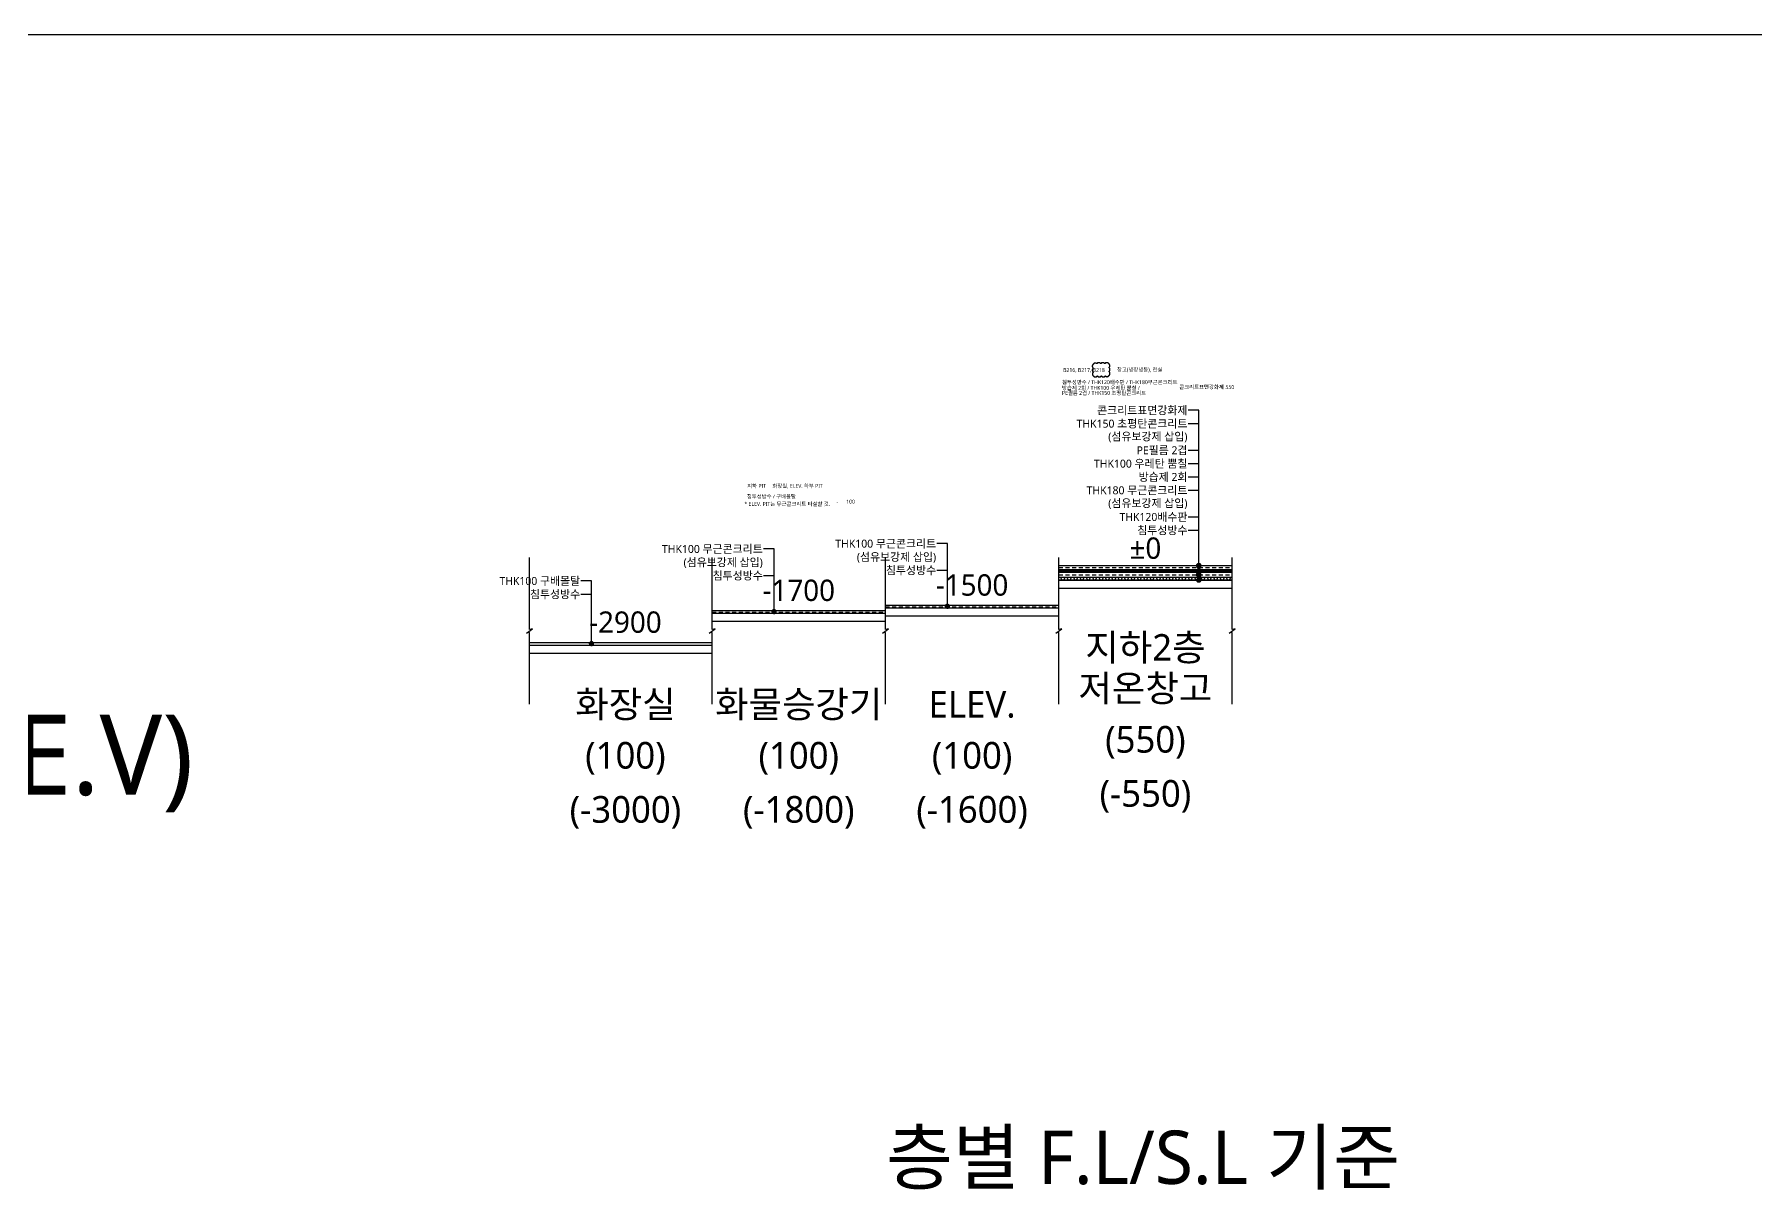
# Model space of a CAD drawing. Header units: millimetres. Extents: x 14892468 to 15300900, y -3565850 to -3401345.
# Drawn here: x 14984285 to 15048828, y -3444666 to -3401345 of the extents above; entities that cross this region are included whole.
import ezdxf
from ezdxf.enums import TextEntityAlignment as Align

# ---------------------------------------------------------------- set-up
doc = ezdxf.new("R2010")
doc.units = ezdxf.units.MM
doc.header["$LTSCALE"] = 100
doc.header["$MEASUREMENT"] = 0
doc.linetypes.add('ACAD_ISO03W100', pattern=[30, 12, -18])
doc.linetypes.add('HID', pattern=[2.5, 1.5, -1])
doc.layers.get('0').update_dxf_attribs({"linetype": 'CONTINUOUS'})
doc.layers.get('Defpoints').update_dxf_attribs({"color": 171, "linetype": 'CONTINUOUS'})
doc.layers.add('check', color=30, linetype='CONTINUOUS', plot=False)
doc.layers.add('VE변경사항적용-20220616', color=10, linetype='CONTINUOUS', plot=False)
for name, color, linetype in [('FIN(아스콘)', 3, 'CONTINUOUS'), ('HAT-252', 252, 'CONTINUOUS'), ('INS', 9, 'BATTING'), ('LED', 7, 'CONTINUOUS'), ('SYM', 7, 'CONTINUOUS'), ('TEXT(MIN)', 7, 'CONTINUOUS'), ('TEXT-기입', 6, 'CONTINUOUS'), ('wire-meshes', 1, 'CONTINUOUS'), ('배수판', 5, 'CONTINUOUS')]:
    doc.layers.add(name, color=color, linetype=linetype)
doc.styles.add('CGS', font='cgse', dxfattribs={"bigfont": 'cgs'})
doc.styles.add('나눔바른고딕', font='NanumBarunGothic.ttf')
doc.linetypes.add('BATTING', pattern='A,0.0001,-0.1,[134,ltypeshp.shx,S=0.1,R=0,X=-0.1,Y=0],-0.2,[134,ltypeshp.shx,S=0.1,R=180,X=0.1,Y=0],-0.1', length=0.4001)
doc.dimstyles.new('NDIM 1200', dxfattribs={"dimscale": 500, "dimtxt": 3, "dimasz": 1, "dimexe": 2, "dimexo": 2, "dimgap": 1, "dimtad": 1, "dimdec": 0, "dimdsep": 46, "dimtxsty": 'CGS', "dimblk": 'DOT0', "dimcen": 1, "dimdle": 8, "dimclrd": 2, "dimclre": 2, "dimclrt": 2, "dimadec": 0, "dimazin": 0, "dimtfac": 1, "dimtdec": 0, "dimtix": 1, "dimtmove": 2, "dimatfit": 3, "dimldrblk": 'DOT0', "dimfxl": 1, "dimtolj": 1, "dimtzin": 0, "dimlwd": -1, "dimlwe": -1, "dimarcsym": 0})

# ---------------------------------------------------------------- blocks, each defined once
blk = doc.blocks.new('DOT0')
blk.add_line((-3, 0), (3, 0))
at = {"color": 6}
blk.add_circle((0, 0), 0.75, dxfattribs=at)

msp = doc.modelspace()

# ---------------------------------------------------------------- hatches: boundary and pattern name
at = {"layer": 'LED'}
h = msp.add_hatch(color=256, dxfattribs=at)
h.dxf.hatch_style = 1
edge = h.paths.add_edge_path()
edge.add_arc((15027947.5, -3421266.2), 108, 0, 360)
h = msp.add_hatch(color=256, dxfattribs=at)
h.dxf.hatch_style = 1
edge = h.paths.add_edge_path()
edge.add_arc((15027947.5, -3421466.2), 108, 0, 360)
h = msp.add_hatch(color=256, dxfattribs=at)
h.dxf.hatch_style = 1
edge = h.paths.add_edge_path()
edge.add_arc((15027947.5, -3421606.2), 108, 0, 360)

# ---------------------------------------------------------------- linework, layer by layer
at = {"color": 2, "ltscale": 0.1}
for points in [[(15022697, -3421816.2), (15029197, -3421816.2)], [(15022697, -3422116.2), (15029197, -3422116.2)]]:
    msp.add_lwpolyline(points, dxfattribs=at)
at = {"layer": 'check', "ltscale": 0.1}
for points in [[(15016197, -3423066.2), (15009697, -3423066.2)], [(15016197, -3423366.2), (15009697, -3423366.2)], [(15022697, -3422866.2), (15016197, -3422866.2)], [(15022697, -3423166.2), (15016197, -3423166.2)], [(15009697, -3424266.2), (15002848.8, -3424266.2)], [(15009697, -3424566.2), (15002848.8, -3424566.2)]]:
    msp.add_lwpolyline(points, dxfattribs=at)
at = {"layer": 'Defpoints', "ltscale": 0.1}
msp.add_line((14893166, -3401345.2), (15300899.7, -3401345.2), dxfattribs=at)
at = {"layer": 'FIN(아스콘)', "ltscale": 0.1}
for points in [[(15022697, -3421266.2), (15029197, -3421266.2)], [(15022697, -3421416.2), (15029197, -3421416.2)], [(15022697, -3421516.2), (15029197, -3421516.2)], [(15022697, -3421696.2), (15029197, -3421696.2)], [(15016197, -3422966.2), (15009697, -3422966.2)], [(15022697, -3422766.2), (15016197, -3422766.2)], [(15009697, -3424166.2), (15002848.8, -3424166.2)]]:
    msp.add_lwpolyline(points, dxfattribs=at)
at = {"layer": 'HAT-252', "linetype": 'HID', "ltscale": 0.1}
for points in [[(15029197, -3421811.2), (15022697, -3421811.2)], [(15016197, -3423061.2), (15009697, -3423061.2)], [(15022697, -3422861.2), (15016197, -3422861.2)], [(15009697, -3424261.2), (15002848.8, -3424261.2)]]:
    msp.add_lwpolyline(points, dxfattribs=at)
at = {"layer": 'INS', "ltscale": 1.2}
msp.add_lwpolyline([(15022697, -3421466.2), (15029197, -3421466.2)], dxfattribs=at)
at = {"layer": 'SYM', "ltscale": 1000}
for points in [[(15002848.8, -3426465.8), (15002848.8, -3423769.8), (15002738.8, -3423796.8), (15002958.8, -3423634.8), (15002848.8, -3423661.8), (15002848.8, -3420965.8)], [(15009697, -3426465.8), (15009697, -3423769.8), (15009587, -3423796.8), (15009807, -3423634.8), (15009697, -3423661.8), (15009697, -3420965.8)], [(15016197, -3426465.8), (15016197, -3423769.8), (15016087, -3423796.8), (15016307, -3423634.8), (15016197, -3423661.8), (15016197, -3420965.8)], [(15022697, -3426465.8), (15022697, -3423769.8), (15022587, -3423796.8), (15022807, -3423634.8), (15022697, -3423661.8), (15022697, -3420965.8)], [(15029197, -3426465.8), (15029197, -3423769.8), (15029087, -3423796.8), (15029307, -3423634.8), (15029197, -3423661.8), (15029197, -3420965.8)]]:
    msp.add_lwpolyline(points, dxfattribs=at)
at = {"layer": 'TEXT(MIN)', "ltscale": 10000}
for p, q in [((15027547.5, -3415941.6), (15027947.5, -3415941.6)), ((15027547.5, -3416941.6), (15027947.5, -3416941.6)), ((15027547.5, -3417441.6), (15027947.5, -3417441.6)), ((15027547.5, -3417941.6), (15027947.5, -3417941.6)), ((15027547.5, -3418441.6), (15027947.5, -3418441.6)), ((15027547.5, -3419441.6), (15027947.5, -3419441.6)), ((15027547.5, -3419941.6), (15027947.5, -3419941.6)), ((15011622.5, -3421641.6), (15012022.5, -3421641.6)), ((15018122.5, -3421441.6), (15018522.5, -3421441.6)), ((15004774.3, -3422341.6), (15005174.3, -3422341.6))]:
    msp.add_line(p, q, dxfattribs=at)
at = {"layer": 'VE변경사항적용-20220616', "linetype": 'ACAD_ISO03W100'}
msp.add_lwpolyline([(15023992.2, -3414151, 0.5205671), (15024142.2, -3414151, 0.5205671), (15024292.2, -3414151, 0.5205671), (15024442.2, -3414151, 0.5205671), (15024579.7, -3414138.5, 0.5205671), (15024579.7, -3413988.5, 0.5205671), (15024579.7, -3413838.5, 0.5205671), (15024572.5, -3413695.7, 0.5205671), (15024422.5, -3413695.7, 0.5205671), (15024272.5, -3413695.7, 0.5205671), (15024122.5, -3413695.7, 0.5205671), (15023992.2, -3413715.4, 0.5205671), (15023992.2, -3413865.4, 0.5205671), (15023992.2, -3414015.4, 0.5205671)], format="xyb", close=True, dxfattribs=at)
at = {"layer": 'wire-meshes', "linetype": 'HID'}
for points in [[(15022697, -3421341.2), (15029197, -3421341.2)], [(15022697, -3421606.2), (15029197, -3421606.2)], [(15009697, -3423016.2), (15016197, -3423016.2)], [(15016197, -3422816.2), (15022697, -3422816.2)]]:
    msp.add_lwpolyline(points, dxfattribs=at)
at = {"layer": '배수판'}
msp.add_lwpolyline([(15022697, -3421696.2), (15022767.3, -3421696.2), (15022816.5, -3421811.2), (15022886.7, -3421811.2), (15022935.9, -3421696.2), (15023006.2, -3421696.2), (15023055.3, -3421811.2), (15023125.6, -3421811.2), (15023174.8, -3421696.2), (15023245, -3421696.2), (15023294.2, -3421811.2), (15023364.5, -3421811.2), (15023413.6, -3421696.2), (15023483.9, -3421696.2), (15023533.1, -3421811.2), (15023603.3, -3421811.2), (15023652.5, -3421696.2), (15023722.8, -3421696.2), (15023771.9, -3421811.2), (15023842.2, -3421811.2), (15023891.4, -3421696.2), (15023961.6, -3421696.2), (15024010.8, -3421811.2), (15024081.1, -3421811.2), (15024130.2, -3421696.2), (15024200.5, -3421696.2), (15024249.7, -3421811.2), (15024320, -3421811.2), (15024369.1, -3421696.2), (15024439.4, -3421696.2), (15024488.5, -3421811.2), (15024558.8, -3421811.2), (15024608, -3421696.2), (15024678.3, -3421696.2), (15024727.4, -3421811.2), (15024797.7, -3421811.2), (15024846.8, -3421696.2), (15024917.1, -3421696.2), (15024966.3, -3421811.2), (15025036.6, -3421811.2), (15025085.7, -3421696.2), (15025156, -3421696.2), (15025205.1, -3421811.2), (15025275.4, -3421811.2), (15025324.6, -3421696.2), (15025394.9, -3421696.2), (15025444, -3421811.2), (15025514.3, -3421811.2), (15025563.5, -3421696.2), (15025633.7, -3421696.2), (15025682.9, -3421811.2), (15025753.2, -3421811.2), (15025802.3, -3421696.2), (15025872.6, -3421696.2), (15025921.8, -3421811.2), (15025992, -3421811.2), (15026041.2, -3421696.2), (15026111.5, -3421696.2), (15026160.6, -3421811.2), (15026230.9, -3421811.2), (15026280.1, -3421696.2), (15026350.3, -3421696.2), (15026399.5, -3421811.2), (15026469.8, -3421811.2), (15026518.9, -3421696.2), (15026589.2, -3421696.2), (15026638.4, -3421811.2), (15026708.6, -3421811.2), (15026757.8, -3421696.2), (15026828.1, -3421696.2), (15026877.2, -3421811.2), (15026947.5, -3421811.2), (15026996.7, -3421696.2), (15027066.9, -3421696.2), (15027116.1, -3421811.2), (15027186.4, -3421811.2), (15027235.5, -3421696.2), (15027305.8, -3421696.2), (15027355, -3421811.2), (15027425.2, -3421811.2), (15027474.4, -3421696.2), (15027544.7, -3421696.2), (15027593.8, -3421811.2), (15027664.1, -3421811.2), (15027713.3, -3421696.2), (15027783.5, -3421696.2), (15027832.7, -3421811.2), (15027903, -3421811.2), (15027952.1, -3421696.2), (15028022.4, -3421696.2), (15028071.6, -3421811.2), (15028141.9, -3421811.2), (15028191, -3421696.2), (15028261.3, -3421696.2), (15028310.4, -3421811.2), (15028380.7, -3421811.2), (15028429.9, -3421696.2), (15028500.2, -3421696.2), (15028549.3, -3421811.2), (15028619.6, -3421811.2), (15028668.7, -3421696.2), (15028739, -3421696.2), (15028788.2, -3421811.2), (15028858.5, -3421811.2), (15028907.6, -3421696.2), (15028977.9, -3421696.2), (15029027, -3421811.2), (15029097.3, -3421811.2), (15029146.5, -3421696.2), (15029197, -3421696.2)], dxfattribs=at)

# ---------------------------------------------------------------- texts
at = {"layer": 'check', "color": 40, "ltscale": 1000, "style": '나눔바른고딕'}
msp.add_text('층별 F.L/S.L 기준', height=2000, dxfattribs=at).set_placement((15025855.2, -3443453), align=Align.MIDDLE_CENTER)
at = {"layer": 'TEXT(MIN)', "style": '나눔바른고딕'}
for s, p in [('콘크리트표면강화제', (15027522.9, -3415441.6)), ('THK150 초평탄콘크리트', (15027522.9, -3415941.6)), ('(섬유보강제 삽입)', (15027522.9, -3416424.6)), ('PE필름 2겹', (15027522.9, -3416941.6)), ('THK100 우레탄 뿜칠', (15027522.9, -3417441.6)), ('방습제 2회', (15027522.9, -3417941.6)), ('THK180 무근콘크리트', (15027522.9, -3418441.6)), ('(섬유보강제 삽입)', (15027522.9, -3418924.6)), ('THK120배수판', (15027522.9, -3419441.6)), ('침투성방수', (15027522.9, -3419941.6)), ('THK100 무근콘크리트', (15011597.9, -3420641.6)), ('THK100 무근콘크리트', (15018097.9, -3420441.6)), ('(섬유보강제 삽입)', (15018097.9, -3420941.6)), ('(섬유보강제 삽입)', (15011597.9, -3421141.6)), ('침투성방수', (15018097.9, -3421441.6)), ('THK100 구배몰탈', (15004749.6, -3421841.6)), ('침투성방수', (15011597.9, -3421641.6)), ('침투성방수', (15004749.6, -3422341.6))]:
    msp.add_text(s, height=300, dxfattribs=at).set_placement(p, align=Align.MIDDLE_RIGHT)
at = {"layer": 'TEXT(MIN)', "color": 8, "style": '나눔바른고딕'}
msp.add_text('(화장실,E.V)', height=3000, dxfattribs=at).set_placement((14969997.1, -3429855.2))
at = {"layer": 'TEXT-기입', "style": '나눔바른고딕'}
for s, p in [('침투성방수 / THK120배수판 / THK180무근콘크리트', (15022818.8, -3414460.3)), ('B216, B217, B218', (15022862.8, -3414002.4)), ('창고(냉장냉동), 전실', (15024881.7, -3413986.6)), ('방습제 2회 / THK100 우레탄 뿜칠 /', (15022818.8, -3414673.6)), ('PE필름 2겹 / THK150 초평탄콘크리트', (15022818.8, -3414862.7)), ('콘크리트표면강화제', (15027216.1, -3414636.8)), ('지하 PIT', (15011014.2, -3418348.3)), ('화장실, ELEV. 하부 PIT', (15011956.2, -3418347.5)), ('침투성방수 / 구배몰탈', (15011000.4, -3418743.6)), ('* ELEV. PIT는 무근콘크리트 타설할 것.', (15010908.2, -3419024.6))]:
    msp.add_text(s, height=144, dxfattribs=at).set_placement(p)
for s, p in [('550', (15029114.8, -3414570.8)), ('100', (15014892.1, -3418865.7)), ('-', (15014390.1, -3418865.7))]:
    msp.add_text(s, height=144, dxfattribs=at).set_placement(p, align=Align.MIDDLE_CENTER)
at = {"layer": 'TEXT-기입', "color": 6, "style": '나눔바른고딕'}
for s, height, p in [('±0', 800, (15025947, -3420610.5)), ('-1700', 800, (15012947, -3422192.3)), ('-1500', 800, (15019447, -3421992.3)), ('-2900', 800, (15006447, -3423384.6)), ('지하2층', 1000, (15025947, -3424335.1)), ('저온창고', 1000, (15025947, -3425865.8)), ('화장실', 1000, (15006447, -3426465.8)), ('화물승강기', 1000, (15012947, -3426465.8)), ('ELEV.', 1000, (15019447, -3426465.8)), ('(100)', 1000, (15006447, -3428380.5)), ('(100)', 1000, (15012947, -3428380.5)), ('(100)', 1000, (15019447, -3428380.5)), ('(550)', 1000, (15025947, -3427780.5))]:
    msp.add_text(s, height=height, dxfattribs=at).set_placement(p, align=Align.MIDDLE_CENTER)
at = {"layer": 'TEXT-기입', "color": 4, "style": '나눔바른고딕'}
for s, p in [('(-550)', (15025947, -3429807.8)), ('(-3000)', (15006447, -3430407.8)), ('(-1800)', (15012947, -3430407.8)), ('(-1600)', (15019447, -3430407.8))]:
    msp.add_text(s, height=1000, dxfattribs=at).set_placement(p, align=Align.MIDDLE_CENTER)

# ---------------------------------------------------------------- leaders
at = {"layer": 'LED', "ltscale": 10000}
for points in [[(15027947.5, -3421811.2), (15027947.5, -3415441.6), (15027547.5, -3415441.6)], [(15012022.5, -3422991.2), (15012022.5, -3420641.6), (15011622.5, -3420641.6)], [(15018522.5, -3422791.2), (15018522.5, -3420441.6), (15018122.5, -3420441.6)], [(15005174.3, -3424191.2), (15005174.3, -3421841.6), (15004774.3, -3421841.6)]]:
    msp.add_leader(points, dimstyle='NDIM 1200', override={"dimasz": 0.4, "dimtad": 0, "dimclrd": 256, "dimldrblk": 'Dot'}, dxfattribs=at)

doc.saveas('drawing.dxf')
